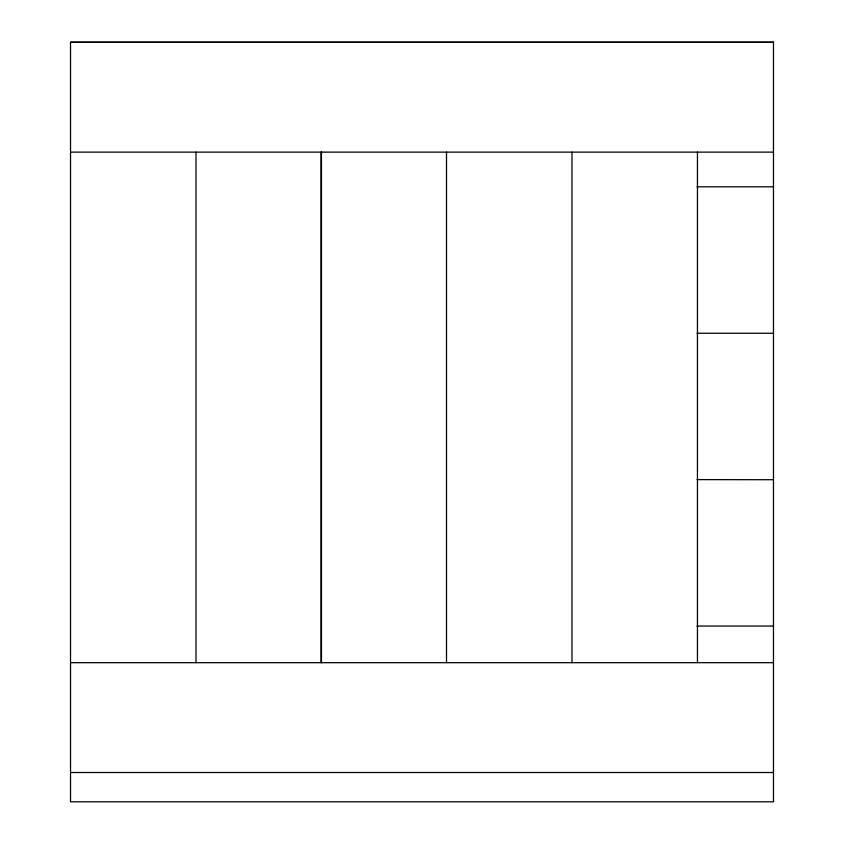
<?xml version="1.0" encoding="UTF-8"?>
<svg xmlns="http://www.w3.org/2000/svg" width="844" height="844" viewBox="0 0 844 844"><rect width="100%" height="100%" fill="white"/><g stroke="black" fill="none" stroke-linecap="round" stroke-linejoin="round"><path stroke-width="1.27" d="M70.527 42.295L773.473 42.295M70.527 152.131L773.473 152.131M697.007 186.819L773.473 186.819M697.007 333.264L773.473 333.264M697.007 479.614L773.473 479.719M697.007 626.058L773.473 626.058M70.527 662.677L773.473 662.677M70.527 772.513L773.473 772.513M697.45 152.131L697.45 662.677M571.979 152.131L571.979 662.677M446.508 152.131L446.508 662.677M321.469 152.131L321.469 662.677M321.026 152.131L321.026 662.677M195.998 152.131L195.998 662.677M773.473 42.2L70.527 42.2L70.527 801.8L773.473 801.8L773.473 42.2"/></g></svg>
